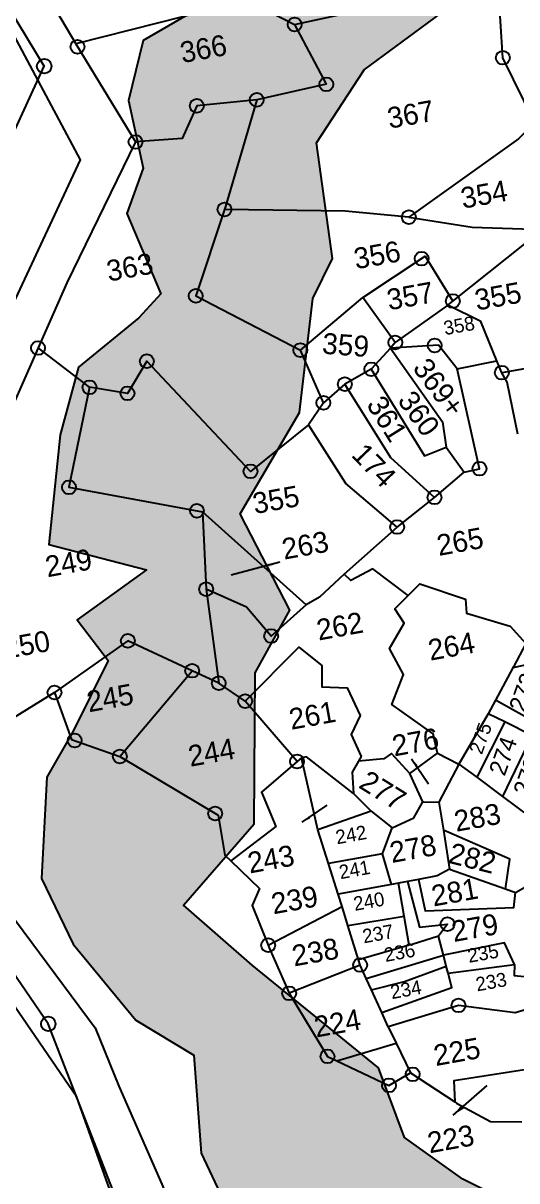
# Model space of a CAD drawing. Header units: metres. Extents: x 305247 to 307238, y 1940283 to 1944620.
# Drawn here: x 306006.6 to 306215.1, y 1941839.2 to 1942328.5 of the extents above; entities that cross this region are included whole.
import ezdxf

# ---------------------------------------------------------------- set-up
doc = ezdxf.new("R2010")
doc.units = ezdxf.units.M
doc.header["$MEASUREMENT"] = 0
for name, color, linetype in [('POLY_HATCH', 12, 'Continuous'), ('POLY_PARCEL', 6, 'Continuous'), ('POLY_WATER', 4, 'Continuous'), ('SYM_ARROW', 1, 'Continuous'), ('SYM_STONE', 1, 'Continuous'), ('TEXT_PARCEL', 7, 'Continuous')]:
    doc.layers.add(name, color=color, linetype=linetype)
doc.styles.get("Standard").update_dxf_attribs({"font": 'simplex.shx'})
doc.styles.add('TEXT_MAP', font='KRDEV050.TTF')
doc.dimstyles.get("Standard").update_dxf_attribs({"dimtxt": 0.18, "dimasz": 0.18, "dimexe": 0.18, "dimexo": 0.0625, "dimgap": 0.09, "dimtad": 0, "dimtih": 1, "dimtoh": 1, "dimdec": 4, "dimzin": 0, "dimdsep": 46, "dimtxsty": 'Standard', "dimcen": 0.09, "dimadec": 0, "dimazin": 0, "dimtfac": 1, "dimtdec": 4, "dimtofl": 0, "dimtmove": 0, "dimatfit": 3, "dimfxl": 1, "dimtolj": 1, "dimtzin": 0, "dimarcsym": 0})

# ---------------------------------------------------------------- blocks, each defined once
blk = doc.blocks.new('STONE')
blk.add_circle((0, 0), 0.851)
blk = doc.blocks.new('FGGF')
at = {"layer": 'POLY_PARCEL'}
for points in [[(308851.128, 1942430.88), (308860.509, 1942451.304), (308852.581, 1942464.419)], [(308843.749, 1942321.848), (308845.446, 1942326.519), (308867.305, 1942335.537), (308869.776, 1942349.872), (308860.89, 1942372.702), (308838.84, 1942404.883), (308851.128, 1942430.88)]]:
    blk.add_lwpolyline(points, dxfattribs=at)
at = {"layer": 'SYM_STONE', "xscale": 0.7, "yscale": 0.7, "zscale": 0.7}
for p in [(308860.509, 1942451.304), (308860.89, 1942372.702)]:
    blk.add_blockref('STONE', p, dxfattribs=at)
blk = doc.blocks.new('TEXTARROW')
blk.add_leader([(0.04, -0.01), (8.68, -0.01)], dimstyle='Standard', override={"dimtxt": 2.5, "dimasz": 2.5, "dimexe": 1.25, "dimexo": 0.625, "dimgap": 0.625, "dimtad": 1, "dimtih": 0, "dimtoh": 0, "dimzin": 8, "dimcen": 2.5, "dimtofl": 1})
blk = doc.blocks.new('456')
at = {"layer": 'POLY_HATCH'}
h = blk.add_hatch(dxfattribs=at)
h.set_pattern_fill('ZIGZAG', color=256, scale=2.708168, style=0)
h.set_pattern_definition([(0, (305634.327, 1941372.966), (8.598433, 8.598433), [8.59843, -8.59843]), (90, (305642.925, 1941372.966), (-8.598433, 8.598433), [8.59843, -8.59843])])
h.paths.add_polyline_path([(306115.18, 1942494.64), (306087.39, 1942484.51), (306081.51, 1942471.38), (306082.08, 1942455.26), (306076.43, 1942445.59), (306080.93, 1942425.79), (306074.82, 1942421.18), (306059.02, 1942412.43), (306051.99, 1942397.69), (306044.84, 1942373.05), (306066.17, 1942363.15), (306054.06, 1942357.39), (306048.18, 1942354.63), (306053.6, 1942344.03), (306042.65, 1942329.29), (306034.69, 1942319.85), (306029.27, 1942296.82), (306033.77, 1942280.47), (306044.95, 1942260.44), (306056.83, 1942250.07), (306054.41, 1942227.28), (306060.52, 1942204.25), (306066.63, 1942191.58), (306058.21, 1942176.38), (306055.33, 1942157.27), (306045.76, 1942142.3), (306027.66, 1942133.78), (306005.17, 1942122.49), (305990.99, 1942103.38), (305980.38, 1942069.07), (305967.35, 1942067.45), (305953.86, 1942059.62), (305940.6, 1942034.29), (305936.33, 1942007.12), (305938.53, 1941985.01), (305947.17, 1941957.38), (305951.44, 1941948.16), (305998.72, 1941954.84), (306025.12, 1941948.39), (306004.94, 1941928.13), (306018.66, 1941925.6), (306033.08, 1941909.71), (306044.03, 1941900.49), (306051.53, 1941899.34), (306045.18, 1941884.6), (306052.22, 1941861.57), (306064.79, 1941839.01), (306072.97, 1941828.41), (306068.25, 1941820.12), (306068.59, 1941797.32), (306071.94, 1941780.05), (306082.66, 1941762.78), (306102.38, 1941747.81), (306112.41, 1941740.9), (306125.44, 1941714.42), (306144, 1941685.86), (306164.41, 1941680.34), (306188.51, 1941685.17), (306204.54, 1941670.2), (306215.49, 1941657.77), (306216.76, 1941638.42), (306227.02, 1941614.7), (306238.21, 1941594.67), (306278.91, 1941585.69), (306294.25, 1941578.55), (306318.35, 1941558.74), (306342.91, 1941560.82), (306351.79, 1941555.75), (306375.89, 1941550.45), (306393.3, 1941549.76), (306404.94, 1941554.14), (306421.2, 1941547), (306447.84, 1941544.24), (306441.64, 1941554.01), (306429.88, 1941556.36), (306419.97, 1941563.74), (306408.3, 1941579.16), (306401, 1941582.35), (306383.28, 1941574.3), (306372.11, 1941571.28), (306353.89, 1941582.52), (306336.18, 1941582.01), (306319.13, 1941584.19), (306303.77, 1941604.32), (306282.86, 1941611.36), (306260.78, 1941622.43), (306250.95, 1941637.19), (306254.73, 1941660.83), (306249.94, 1941671.4), (306239.73, 1941671.81), (306217.34, 1941682.52), (306204.86, 1941702.3), (306191.96, 1941721.05), (306182.37, 1941717.14), (306165.76, 1941721.26), (306157.61, 1941731.77), (306150.59, 1941760.41), (306148.22, 1941763.5), (306133.67, 1941769.68), (306122.22, 1941777.51), (306111.39, 1941788.64), (306106.54, 1941809.65), (306114.28, 1941824.28), (306117.27, 1941831.29), (306117.06, 1941849.21), (306101.07, 1941864.25), (306093.44, 1941874.76), (306089.21, 1941885.89), (306084.27, 1941913.62), (306091.54, 1941925.83), (306068.82, 1941933.19), (306048.53, 1941956.45), (306050.83, 1941977.87), (306030.66, 1941983.17), (306016.01, 1941996.99), (306012.09, 1942029.23), (306024.54, 1942044.19), (306026.04, 1942058.93), (306027.66, 1942091.4), (306048.87, 1942109.37), (306059.14, 1942112.59), (306078.85, 1942112.36), (306082.66, 1942112.36), (306083.12, 1942143.22), (306098.69, 1942160.95), (306111.6, 1942172.93), (306106.07, 1942180.99), (306121.52, 1942204.25), (306113.22, 1942210.46), (306101.57, 1942222.44), (306098.57, 1942239.48), (306073.9, 1942268.27), (306060.64, 1942284.85), (306080.24, 1942300.51), (306086.7, 1942335.05), (306097.3, 1942347.95), (306089.92, 1942372.13), (306107.68, 1942392.85), (306115.52, 1942418.42), (306121.63, 1942426.71), (306122.79, 1942453.88), (306136.74, 1942468.62), (306156.46, 1942478.29), (306170.41, 1942492.57), (306156.11, 1942506.16), (306157.61, 1942530.34), (306184.71, 1942543), (306197.16, 1942550.37), (306186.78, 1942578.93), (306202.46, 1942605.87), (306227.72, 1942618.54), (306218.61, 1942623.83), (306169.72, 1942632.82), (306149.77, 1942624.99), (306142.27, 1942613.93), (306131.78, 1942589.98), (306132.93, 1942565.8), (306136.28, 1942559.12), (306130.4, 1942549.91), (306123.59, 1942534.71), (306116.1, 1942528.49), (306111.14, 1942506.62)])
for points in [[(306121.52, 1942204.25), (306113.22, 1942210.46), (306101.57, 1942222.44), (306098.57, 1942239.48), (306073.9, 1942268.27), (306060.64, 1942284.85), (306080.24, 1942300.51), (306086.7, 1942335.05), (306097.3, 1942347.95), (306089.92, 1942372.13), (306107.68, 1942392.85), (306115.52, 1942418.42), (306121.63, 1942426.71), (306122.79, 1942453.88), (306136.74, 1942468.62), (306156.46, 1942478.29)], [(306115.18, 1942494.64), (306087.39, 1942484.51), (306081.51, 1942471.38), (306082.08, 1942455.26), (306076.43, 1942445.59), (306080.93, 1942425.79), (306074.82, 1942421.18), (306059.02, 1942412.43), (306051.99, 1942397.69), (306044.84, 1942373.05), (306066.17, 1942363.15), (306054.06, 1942357.39), (306048.18, 1942354.63), (306053.6, 1942344.03), (306042.65, 1942329.29), (306034.69, 1942319.85), (306029.27, 1942296.82), (306033.77, 1942280.47), (306044.95, 1942260.44), (306056.83, 1942250.07), (306054.41, 1942227.28), (306060.52, 1942204.25)]]:
    blk.add_lwpolyline(points, dxfattribs=at)
at = {"layer": 'POLY_PARCEL'}
for points in [[(306110.9, 1942489.26), (306071.82, 1942486.56)], [(306110.9, 1942489.26), (306115.14, 1942487.68), (306122.72, 1942481.92)], [(306122.72, 1942481.92), (306147.6, 1942482.78), (306170.96, 1942482.71)], [(306173.56, 1942449.39), (306168.98, 1942465.65), (306170.96, 1942482.71)], [(306122.72, 1942481.92), (306127.47, 1942466.89), (306110.9, 1942466.22)], [(306110.9, 1942466.22), (306096.93, 1942467.35), (306092.24, 1942460.46), (306081.43, 1942461.61)], [(306110.9, 1942466.22), (306099.31, 1942443.06), (306098.98, 1942442.47)], [(306173.56, 1942449.39), (306169.21, 1942446.42), (306140.82, 1942433.04)], [(306098.98, 1942442.47), (306088.79, 1942423.86), (306110.48, 1942407.07)], [(306140.82, 1942433.04), (306126.5, 1942437.02), (306098.98, 1942442.47)], [(306140.82, 1942433.04), (306154.89, 1942428.14), (306171, 1942424.66)], [(306126.96, 1942416.52), (306142.96, 1942423.41), (306147.43, 1942412)], [(306147.43, 1942412), (306171, 1942424.66)], [(306060.67, 1942407.34), (306050.54, 1942418.48)], [(306110.48, 1942407.07), (306126.96, 1942416.52)], [(306132.53, 1942404.89), (306126.96, 1942416.52)], [(306146.09, 1942411.23), (306147.43, 1942412)], [(306109.21, 1942389.67), (306094.02, 1942381.4), (306074.89, 1942410.92), (306069.11, 1942404.38), (306060.67, 1942407.34)], [(306146.09, 1942411.23), (306132.53, 1942404.89)], [(306155.03, 1942396.48), (306152.99, 1942406.12), (306146.09, 1942411.23)], [(306060.67, 1942407.34), (306051.83, 1942385.28), (306081.34, 1942374.15)], [(306113.56, 1942394.06), (306110.48, 1942407.07)], [(306131.19, 1942403.81), (306125.93, 1942399.76)], [(306132.53, 1942404.89), (306131.19, 1942403.81)], [(306145.62, 1942396.3), (306142.32, 1942402.49), (306131.19, 1942403.81)], [(306131.19, 1942403.81), (306140.03, 1942384.74), (306139.83, 1942378.82)], [(306125.93, 1942399.76), (306119.24, 1942397.44)], [(306125.93, 1942399.76), (306134.5, 1942377.69), (306139.83, 1942378.82)], [(306119.24, 1942397.44), (306113.56, 1942394.06)], [(306135.05, 1942367.8), (306126.7, 1942378.69), (306119.24, 1942397.44)], [(306142.93, 1942372.37), (306146.56, 1942372.5), (306145.62, 1942396.3)], [(306145.62, 1942396.3), (306155.03, 1942396.48)], [(306155.65, 1942393.55), (306155.03, 1942396.48)], [(306113.56, 1942394.06), (306109.21, 1942389.67)], [(306156.79, 1942378.83), (306156.46, 1942391.19), (306155.65, 1942393.55)], [(306166.85, 1942393.45), (306155.65, 1942393.55)], [(306125.29, 1942362.56), (306115.33, 1942374.66), (306109.21, 1942389.67)], [(306139.83, 1942378.82), (306142.93, 1942372.37)], [(306081.34, 1942374.15), (306078.98, 1942356.27)], [(306101.24, 1942348.53), (306081.34, 1942374.15)], [(306135.05, 1942367.8), (306142.93, 1942372.37)], [(306125.29, 1942362.56), (306135.05, 1942367.8)], [(306111.19, 1942353.96), (306125.29, 1942362.56)], [(306078.98, 1942356.27), (306077.96, 1942334.21)], [(306101.24, 1942348.53), (306091.93, 1942342.82), (306087.45, 1942350.45), (306078.98, 1942356.27)], [(306111.19, 1942353.96), (306104.57, 1942349.74), (306101.24, 1942348.53)], [(306124.96, 1942346.41), (306117.98, 1942354.02), (306112.43, 1942352.21), (306111.19, 1942353.96)], [(306072.39, 1942338.16), (306058.94, 1942347.69), (306040.01, 1942338.91)], [(306124.96, 1942346.41), (306128.14, 1942348.61), (306137.9, 1942343.2), (306137.55, 1942339.93), (306147.01, 1942335.13), (306149.92, 1942330.53), (306146.09, 1942325.73), (306145.92, 1942325.52)], [(306125.12, 1942309.08), (306124.91, 1942313.68), (306116.73, 1942322.15), (306120.57, 1942328.49), (306118.47, 1942335.02), (306122.92, 1942340.23), (306121.33, 1942343.91), (306124.96, 1942346.41)], [(306040.01, 1942338.91), (306003.58, 1942324.59)], [(306040.01, 1942338.91), (306041.9, 1942327.46), (306052.29, 1942321.54)], [(306052.29, 1942321.54), (306072.39, 1942338.16)], [(306077.96, 1942334.21), (306072.39, 1942338.16)], [(306083.28, 1942329), (306097.81, 1942339.11), (306102.26, 1942334), (306101.39, 1942329.1), (306107.17, 1942327.77), (306108.96, 1942320.93), (306106.14, 1942316.94), (306107.52, 1942311.53), (306106.69, 1942310.52)], [(306083.28, 1942329), (306077.96, 1942334.21)], [(306092.62, 1942313), (306083.28, 1942329)], [(306154.95, 1942323.42), (306152.71, 1942325.8), (306145.92, 1942325.52)], [(306145.92, 1942325.52), (306140.6, 1942318.84)], [(306052.29, 1942321.54), (306072.34, 1942303.97)], [(306140.6, 1942318.84), (306138.36, 1942316.02)], [(306146.63, 1942313.88), (306140.6, 1942318.84)], [(306138.36, 1942316.02), (306129.57, 1942305.71)], [(306141.84, 1942313.43), (306138.36, 1942316.02)], [(306092.62, 1942313), (306083.18, 1942307.44), (306085.07, 1942298.97), (306073.33, 1942292.99)], [(306093.77, 1942313.68), (306092.62, 1942313)], [(306104.25, 1942303.36), (306094.99, 1942313.68), (306093.77, 1942313.68)], [(306094.53, 1942296.51), (306093.77, 1942313.68)], [(306141.84, 1942313.43), (306133.1, 1942301.94)], [(306147.44, 1942309.24), (306141.84, 1942313.43)], [(306106.69, 1942310.52), (306104.81, 1942308.26), (306104.25, 1942303.36)], [(306117.96, 1942305.61), (306114.58, 1942310.92), (306112.59, 1942310), (306106.69, 1942310.52)], [(306117.96, 1942305.61), (306125.12, 1942309.08)], [(306125.12, 1942309.08), (306129.57, 1942305.71)], [(306147.44, 1942309.24), (306138.2, 1942296.49)], [(306119.75, 1942298.56), (306117.96, 1942305.61)], [(306129.57, 1942305.71), (306123.43, 1942297.84)], [(306129.57, 1942305.71), (306133.1, 1942301.94)], [(306072.34, 1942303.97), (306072.18, 1942294.57), (306073.33, 1942292.99)], [(306104.25, 1942303.36), (306107.52, 1942298.56)], [(306133.1, 1942301.94), (306138.2, 1942296.49)], [(306107.52, 1942298.56), (306094.53, 1942296.51)], [(306095.57, 1942288.35), (306094.53, 1942296.51)], [(306107.52, 1942298.56), (306111.62, 1942293.86)], [(306111.62, 1942293.86), (306117.04, 1942295.29), (306119.75, 1942298.56)], [(306119.75, 1942298.56), (306123.43, 1942297.84)], [(306123.43, 1942297.84), (306123.26, 1942291.2)], [(306138.2, 1942296.49), (306143.63, 1942290.69)], [(306108.35, 1942288.28), (306111.62, 1942293.86)], [(306073.33, 1942292.99), (306078.78, 1942285.48), (306076.38, 1942281.91), (306078.39, 1942272.13)], [(306123.26, 1942291.2), (306123.02, 1942282.01)], [(306135.04, 1942275.16), (306137.24, 1942281.81), (306123.26, 1942291.2)], [(306108.35, 1942288.28), (306095.57, 1942288.35)], [(306096.53, 1942280.89), (306095.57, 1942288.35)], [(306109.14, 1942280.94), (306108.35, 1942288.28)], [(306109.14, 1942280.94), (306096.53, 1942280.89)], [(306096.89, 1942277.94), (306096.53, 1942280.89)], [(306110.82, 1942280.95), (306109.14, 1942280.94)], [(306110.73, 1942273.16), (306110.82, 1942280.95)], [(306112.95, 1942280.96), (306110.82, 1942280.95)], [(306115.52, 1942280.97), (306112.95, 1942280.96)], [(306112.95, 1942280.96), (306113.74, 1942270.01), (306120.32, 1942269.51), (306117.75, 1942267.14)], [(306123.02, 1942282.01), (306119.95, 1942280.99), (306115.52, 1942280.97)], [(306115.52, 1942280.97), (306115.72, 1942273.46), (306136.19, 1942270.6), (306137.19, 1942273.94)], [(306123.02, 1942282.01), (306135.04, 1942275.16)], [(306078.39, 1942272.13), (306096.89, 1942277.94)], [(306097.44, 1942273.38), (306096.89, 1942277.94)], [(306135.04, 1942275.16), (306137.19, 1942273.94)], [(306137.19, 1942273.94), (306142.2, 1942275.68)], [(306078.39, 1942272.13), (306078.52, 1942271.49), (306081.18, 1942260.25)], [(306097.44, 1942273.38), (306110.73, 1942273.16)], [(306098.45, 1942265.04), (306097.44, 1942273.38)], [(306110.64, 1942266.28), (306110.73, 1942273.16)], [(306117.75, 1942267.14), (306111.37, 1942266.35), (306110.64, 1942266.28)], [(306118.07, 1942262.6), (306117.75, 1942267.14)], [(306098.61, 1942263.78), (306081.18, 1942260.25)], [(306110.64, 1942266.28), (306098.45, 1942265.04)], [(306098.61, 1942263.78), (306098.45, 1942265.04)], [(306099.46, 1942260.42), (306098.61, 1942263.78)], [(306099.46, 1942260.42), (306118.07, 1942262.6)], [(306133.97, 1942257.46), (306132.58, 1942262.89), (306118.07, 1942262.6)], [(306118.27, 1942259.93), (306118.07, 1942262.6)], [(306081.18, 1942260.25), (306087.32, 1942244.22), (306089.3, 1942242.8)], [(306100.16, 1942257.64), (306099.46, 1942260.42)], [(306100.16, 1942257.64), (306108.05, 1942258.15), (306118.27, 1942259.93)], [(306118.39, 1942258.25), (306118.27, 1942259.93)], [(306101.58, 1942252.03), (306100.16, 1942257.64)], [(306101.58, 1942252.03), (306118.64, 1942254.8), (306118.39, 1942258.25)], [(306118.39, 1942258.25), (306133.97, 1942257.46)], [(306133.97, 1942257.46), (306133.42, 1942254.99), (306139.59, 1942253.2)], [(306102.47, 1942248.47), (306101.58, 1942252.03)], [(306136.47, 1942246.87), (306132.09, 1942246.4), (306119.43, 1942250.45), (306102.47, 1942248.47)], [(306102.47, 1942248.47), (306103.62, 1942244.36)], [(306089.3, 1942242.8), (306103.62, 1942244.36)], [(306089.3, 1942242.8), (306100.21, 1942235.02), (306105.68, 1942236.96)], [(306103.62, 1942244.36), (306105.68, 1942236.96)], [(306105.68, 1942236.96), (306114.56, 1942228.49)], [(306131.87, 1942232.98), (306115.27, 1942233.36), (306114.56, 1942228.49)], [(306114.56, 1942228.49), (306114.89, 1942228.18), (306121.95, 1942222.56), (306129.11, 1942221.13)]]:
    blk.add_lwpolyline(points, dxfattribs=at)
at = {"layer": 'POLY_WATER'}
for points in [[(305914.87, 1941913.54), (305923.89, 1941927.13), (305888.7, 1942004.94), (305880.27, 1942023.54), (305913.39, 1942058.68), (305938.3, 1942086.73), (305967.8, 1942134.42), (306031.08, 1942148.3), (306048.09, 1942164.98), (306039.07, 1942179.6), (306028.27, 1942245.3), (305996.04, 1942317.21), (305985.25, 1942342.6), (306010.38, 1942378.33), (306068.05, 1942459.83), (306053.26, 1942506.05), (306045.5, 1942531.15), (306074.4, 1942582.09), (306092.81, 1942615.6), (306101.02, 1942663.88), (306111.37, 1942722.05)], [(306057.24, 1942530.94), (306056.14, 1942528.93), (306071.82, 1942486.56)], [(306071.82, 1942486.56), (306081.43, 1942461.61)], [(306081.43, 1942461.61), (306059.84, 1942432.22), (306050.54, 1942418.48)], [(306050.54, 1942418.48), (306026.28, 1942382.62), (306009.86, 1942361.21)], [(306003.58, 1942324.59), (306035.37, 1942260.36), (306038.33, 1942246.04), (306051.34, 1942191.56), (306053.48, 1942158.19), (306035.44, 1942140.18), (305975.56, 1942126.74), (305939.12, 1942070.2), (305901.27, 1942029.74), (305891.8, 1942019.26), (305922.19, 1941952.67), (305930.62, 1941935.99), (305952.79, 1941927.13)]]:
    blk.add_lwpolyline(points, dxfattribs=at)
at = {"layer": 'SYM_ARROW'}
for p, xscale, yscale, zscale, rotation in [((306097.05, 1942359.35), 1.354083898126114, 1.354083898126114, 1.354083898126114, 184.509678243904), ((306118.96, 1942308.93), 0.8124503388756683, 0.8124503388756683, 0.8124503388756683, 293.4450644679241), ((306091.27, 1942298.9), 0.8093520838691974, 0.8093520838691974, 0.8093520838691974, 23.93249415506144), ((306113.58, 1942225.51), 1.21573291734549, 1.21573291734549, 1.21573291734549, 30.72728124429058)]:
    blk.add_blockref('TEXTARROW', p, dxfattribs=dict(at, xscale=xscale, yscale=yscale, zscale=zscale, rotation=rotation))
at = {"layer": 'SYM_STONE', "xscale": 1.895717457376559, "yscale": 1.895717457376559, "zscale": 1.895717457376559}
for p in [(306072.1, 1942485.83), (306122.72, 1942481.92), (306096.93, 1942467.35), (306127.47, 1942466.89), (306110.9, 1942466.22), (306168.98, 1942465.65), (306081.43, 1942461.61), (306098.98, 1942442.47), (306140.82, 1942433.04), (306088.79, 1942423.86), (306142.04, 1942423.01), (306050.54, 1942418.48), (306074.89, 1942410.92), (306147.43, 1942412), (306060.67, 1942407.34), (306110.48, 1942407.07), (306132.53, 1942404.89), (306069.11, 1942404.38), (306141.42, 1942402.59), (306125.93, 1942399.76), (306119.24, 1942397.44), (306113.56, 1942394.06), (306155.65, 1942393.55), (306051.83, 1942385.28), (306094.02, 1942381.4), (306080.14, 1942374.6), (306146.56, 1942372.5), (306135.05, 1942367.8), (306125.29, 1942362.56), (306078.98, 1942356.27), (306058.94, 1942347.69), (306091.93, 1942342.82), (306040.01, 1942338.91), (306072.39, 1942338.16), (306077.96, 1942334.21), (306042.61, 1942327.06), (306083.28, 1942329), (306052.29, 1942321.54), (306092.62, 1942313), (306071.72, 1942304.51), (306078.39, 1942272.13), (306120.32, 1942269.51), (306098.61, 1942263.78), (306081.18, 1942260.25), (306119.43, 1942250.45), (306087.32, 1942244.22), (306106.1, 1942236.57), (306100.21, 1942235.02)]:
    blk.add_blockref('STONE', p, dxfattribs=at)
at = {"layer": 'TEXT_PARCEL', "style": 'TEXT_MAP'}
for s, height, p in [('366', 4.875, (306095.38, 1942477.72)), ('367', 4.875, (306140.09, 1942454.08)), ('354', 4.875, (306153.56, 1942432.71)), ('363', 4.875, (306069.45, 1942430.74)), ('356', 4.875, (306126.57, 1942423.28)), ('357', 4.875, (306132.42, 1942412.5)), ('355', 4.875, (306152.52, 1942408.81)), ('358', 3.25, (306144.21, 1942404.5)), ('355', 4.875, (306093.24, 1942371.42)), ('249', 4.875, (306043.15, 1942365.56)), ('263', 4.875, (306098.05, 1942359.77)), ('265', 4.875, (306133.63, 1942354.19)), ('250', 4.875, (306030.16, 1942348.59)), ('262', 4.875, (306102.6, 1942339.81)), ('245', 4.875, (306047.03, 1942332.92)), ('264', 4.875, (306127.3, 1942330.56)), ('261', 4.875, (306092.6, 1942320.51)), ('244', 4.875, (306067.98, 1942316.23)), ('276', 4.875, (306115.09, 1942310.12)), ('243', 4.875, (306077.15, 1942289.32)), ('242', 3.25, (306098.33, 1942292.38)), ('283', 4.875, (306126.13, 1942290.29)), ('278', 4.875, (306110.09, 1942285.82)), ('241', 3.25, (306097.66, 1942284.24)), ('239', 4.875, (306080.86, 1942278.99)), ('240', 3.25, (306099.64, 1942276.39)), ('281', 4.875, (306117.83, 1942274.12)), ('237', 3.25, (306100.36, 1942268.58)), ('238', 4.875, (306083.44, 1942266.18)), ('279', 4.875, (306120.98, 1942265.14)), ('236', 3.25, (306104.53, 1942263.42)), ('235', 3.25, (306123.61, 1942259.75)), ('234', 3.25, (306104.43, 1942254.64)), ('233', 3.25, (306124.27, 1942252.87)), ('224', 4.875, (306085.55, 1942248.99)), ('225', 4.875, (306111.71, 1942237.48)), ('223', 4.875, (306106.67, 1942217.76))]:
    blk.add_text(s, height=height, dxfattribs=at).set_placement(p)
for s, height, rotation, p in [('359', 4.875, 345.4406, (306115.2, 1942405.41)), ('369+', 4.875, 296.2208, (306135.26, 1942398.31)), ('361', 4.875, 291.8151, (306123.21, 1942391.92)), ('360', 4.875, 295.5755, (306130.45, 1942391.51)), ('174', 4.875, 303.7084, (306117.55, 1942380.82)), ('272', 4.002, 60.0448, (306146.74, 1942314.61)), ('275', 3.25, 60.0448, (306135.17, 1942306.77)), ('274', 4.002, 60.0448, (306139.49, 1942300.86)), ('277', 4.875, 317.9381, (306105.41, 1942304.66)), ('273', 4.002, 60.0448, (306144.21, 1942295.21)), ('282', 4.875, 335.5766, (306122.8, 1942283.62))]:
    blk.add_text(s, height=height, rotation=rotation, dxfattribs=at).set_placement(p)

msp = doc.modelspace()

# ---------------------------------------------------------------- block references
for name, p, xscale, yscale, zscale, rotation in [('456', (389083.1, -1627330.83), 1.815765848211058, 1.815765848211058, 1.815765848211058, 10.28715286487529), ('FGGF', (-1290144.28, -8059598.22), 5.149580696148264, 5.149580696148264, 5.149580696148264, 359.9675914803096)]:
    msp.add_blockref(name, p, dxfattribs=dict(xscale=xscale, yscale=yscale, zscale=zscale, rotation=rotation))

doc.saveas('drawing.dxf')
